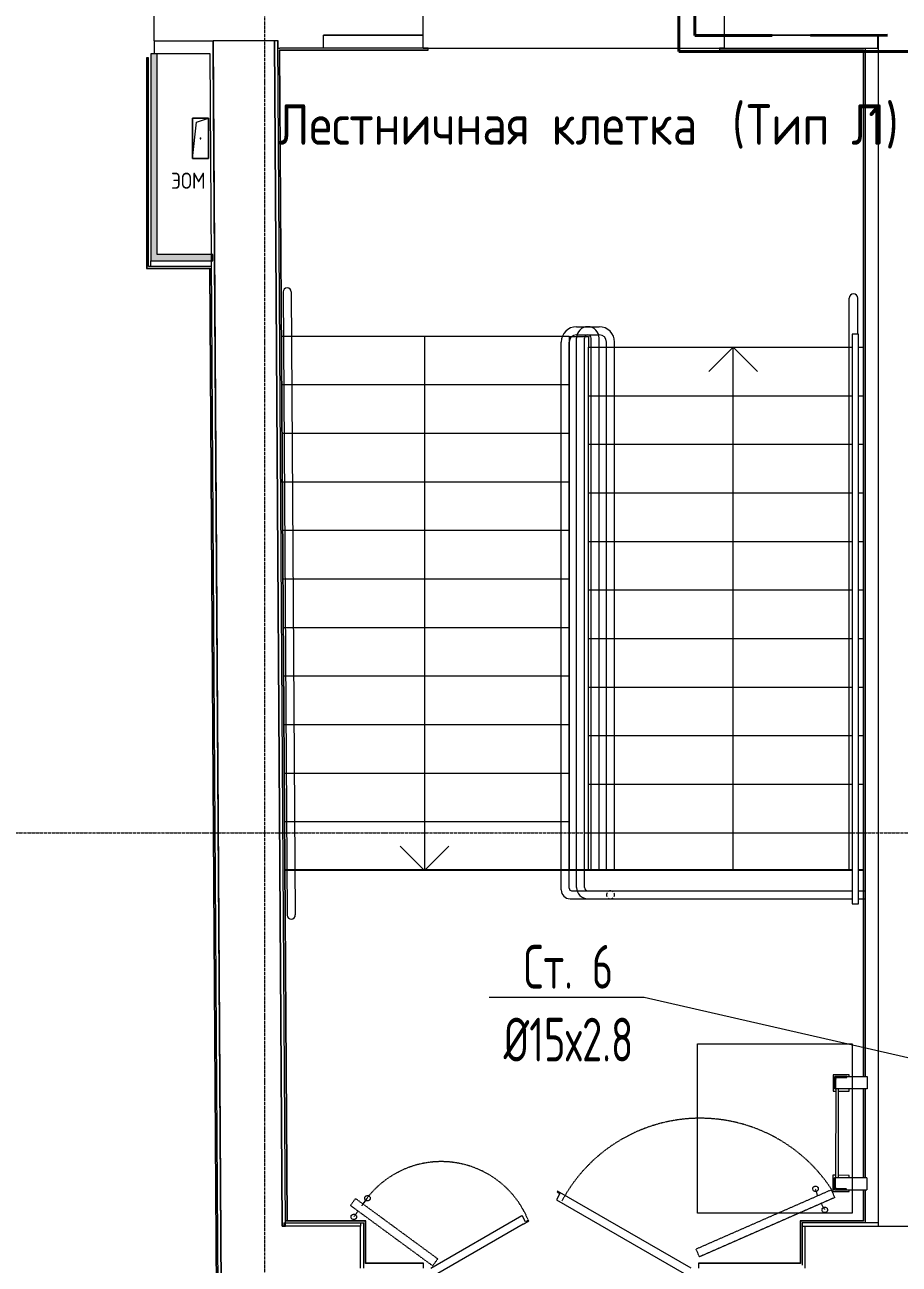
# Model space of a CAD drawing. Header units: millimetres. Extents: x -3929 to 624051, y 52832 to 514950.
# Drawn here: x 172565 to 177970, y 422649 to 430307 of the extents above; entities that cross this region are included whole.
import ezdxf
from ezdxf import colors
from ezdxf.entities.mleader import LeaderData, LeaderLine
from ezdxf.math import Vec2, Vec3

# ---------------------------------------------------------------- set-up
doc = ezdxf.new("R2010")
doc.units = ezdxf.units.MM
for name, pattern in [('ADSK_Линия сетки', [25, 20, -2.5, 0, -2.5]), ('ADSK_Штрих_ш3 п1_5', [4.5, 3, -1.5]), ('ADSK_Штриховая_ш3 п1_5', [4.5, 3, -1.5]), ('Hidden', [7.14375, 4.7625, -2.38125])]:
    doc.linetypes.add(name, pattern=pattern)
for name, color, linetype, lineweight in [('Аннотация', 7, 'Continuous', 18), ('Двери', 7, 'Continuous', 9), ('Лестницы', 7, 'Continuous', 9), ('Марки помещений', 7, 'Continuous', 20), ('Обобщенные модели', 7, 'Continuous', 18), ('Оборудование', 7, 'Continuous', 18), ('ОВ-ТЕКСТ', 7, 'Continuous', 25), ('Оси', 253, 'Continuous', 9), ('Перекрытие', 7, 'Continuous', 18), ('Стены внутренние', 7, 'Continuous', 18), ('Стены несущие', 7, 'Continuous', 30), ('Стены отделка', 7, 'Continuous', 30), ('Стены штриховка', 7, 'Continuous', 9), ('Стрелки вверх', 7, 'Continuous', 18)]:
    doc.layers.add(name, color=color, linetype=linetype, lineweight=lineweight)
doc.layers.add('Линии', color=7, linetype='Continuous', lineweight=9, true_color=0x00a600)
doc.layers.add('стояки', color=7, linetype='Continuous')
doc.layers.add('т11.1', color=1, linetype='Continuous', true_color=0xff0000)
doc.layers.add('т21.1', color=5, linetype='Continuous', true_color=0x0000ff)
doc.styles.add('GOST Common_2', font='GOST_Common.ttf', dxfattribs={"width": 0.9, "height": 250})
doc.styles.add('GOST Common_4', font='GOST_Common.ttf', dxfattribs={"width": 0.9, "height": 200})
doc.styles.add('СТИЛЬ', font='simplex.shx', dxfattribs={"width": 0.65})

# ---------------------------------------------------------------- blocks, each defined once
blk = doc.blocks.new('4 этаж')
at = {"layer": 'Стены внутренние', "lineweight": 0}
for points in [[(364082.8, 18633), (364122.8, 18633), (364122.8, 19912.7), (364082.8, 19912.7), (364082.8, 19732.9)], [(364457.2, 18633), (364456.9, 18673), (364122.8, 18673), (364122.8, 18633), (364448.9, 18633)]]:
    blk.add_hatch(color=253, dxfattribs=at).paths.add_polyline_path(points)
at = {"layer": 'Двери', "color": 253, "lineweight": 0}
for p, q in [((366612.3, 12871.4), (366589.8, 12832.4)), ((366597.2, 12885.3), (366595, 12881.4)), ((366595, 12881.4), (366612.3, 12871.4)), ((367422.5, 12408.8), (366597.2, 12885.3)), ((366589.8, 12832.4), (367380.5, 12375.9)), ((365814.5, 12408.8), (366377.4, 12733.8)), ((366377.4, 12733.8), (366379.7, 12729.9)), ((366399.7, 12695.2), (366379.7, 12729.9)), ((366384.9, 12680.9), (365856.6, 12375.9)), ((366384.9, 12680.9), (366419.5, 12700.9)), ((366417, 12705.2), (366399.7, 12695.2)), ((366419.5, 12700.9), (366417, 12705.2))]:
    blk.add_line(p, q, dxfattribs=at)
at = {"layer": 'Лестницы', "color": 253, "lineweight": 0}
for p, q in [((366669.3, 18166.4), (364892.3, 18166.4)), ((366669.3, 18166.4), (364892.3, 18166.4)), ((366669.3, 18166.4), (366788.5, 18166.4)), ((366669.3, 18166.4), (366669.3, 17866.4)), ((366788.5, 18166.4), (366788.5, 18100.1)), ((366788.5, 18100.1), (368418.5, 18100.1)), ((366788.5, 17800.1), (366788.5, 18100.1)), ((366788.5, 18100.1), (368418.5, 18100.1)), ((368458.5, 18100.1), (368486.5, 18100.1)), ((368458.5, 18100.1), (368486.5, 18100.1)), ((366669.3, 17866.4), (364894.3, 17866.4)), ((366669.3, 17866.4), (364894.3, 17866.4)), ((366669.3, 17866.4), (366669.3, 17566.4)), ((366788.5, 17500.1), (366788.5, 17800.1)), ((366788.5, 17800.1), (368418.5, 17800.1)), ((366788.5, 17800.1), (368418.5, 17800.1)), ((368458.5, 17800.1), (368486.5, 17800.1)), ((368458.5, 17800.1), (368486.5, 17800.1)), ((366669.3, 17566.4), (364896.2, 17566.4)), ((366669.3, 17566.4), (364896.2, 17566.4)), ((366669.3, 17566.4), (366669.3, 17266.4)), ((366788.5, 17200.1), (366788.5, 17500.1)), ((366788.5, 17500.1), (368418.5, 17500.1)), ((366788.5, 17500.1), (368418.5, 17500.1)), ((368458.5, 17500.1), (368486.5, 17500.1)), ((368458.5, 17500.1), (368486.5, 17500.1)), ((366669.3, 17266.4), (364898.1, 17266.4)), ((366669.3, 17266.4), (364898.1, 17266.4)), ((366669.3, 17266.4), (366669.3, 16966.4)), ((366788.5, 16900.1), (366788.5, 17200.1)), ((366788.5, 17200.1), (368418.5, 17200.1)), ((366788.5, 17200.1), (368418.5, 17200.1)), ((368458.5, 17200.1), (368486.5, 17200.1)), ((368458.5, 17200.1), (368486.5, 17200.1)), ((366669.3, 16966.4), (364900.1, 16966.4)), ((366669.3, 16966.4), (364900.1, 16966.4)), ((366669.3, 16966.4), (366669.3, 16666.4)), ((366788.5, 16600.1), (366788.5, 16900.1)), ((366788.5, 16900.1), (368418.5, 16900.1)), ((366788.5, 16900.1), (368418.5, 16900.1)), ((368458.5, 16900.1), (368486.5, 16900.1)), ((368458.5, 16900.1), (368486.5, 16900.1)), ((366669.3, 16666.4), (364902, 16666.4)), ((366669.3, 16666.4), (364902, 16666.4)), ((366669.3, 16666.4), (366669.3, 16366.4)), ((366788.5, 16300.1), (366788.5, 16600.1)), ((366788.5, 16600.1), (368418.5, 16600.1)), ((366788.5, 16600.1), (368418.5, 16600.1)), ((368458.5, 16600.1), (368486.5, 16600.1)), ((368458.5, 16600.1), (368486.5, 16600.1)), ((366669.3, 16366.4), (364903.9, 16366.4)), ((366669.3, 16366.4), (364903.9, 16366.4)), ((366669.3, 16366.4), (366669.3, 16066.4)), ((366788.5, 16000.1), (366788.5, 16300.1)), ((366788.5, 16300.1), (368418.5, 16300.1)), ((366788.5, 16300.1), (368418.5, 16300.1)), ((368458.5, 16300.1), (368486.5, 16300.1)), ((368458.5, 16300.1), (368486.5, 16300.1)), ((366669.3, 16066.4), (364905.9, 16066.4)), ((366669.3, 16066.4), (364905.9, 16066.4)), ((366669.3, 16066.4), (366669.3, 15766.4)), ((366788.5, 15700.1), (366788.5, 16000.1)), ((366788.5, 16000.1), (368418.5, 16000.1)), ((366788.5, 16000.1), (368418.5, 16000.1)), ((368458.5, 16000.1), (368486.5, 16000.1)), ((368458.5, 16000.1), (368486.5, 16000.1)), ((366669.3, 15766.4), (364907.8, 15766.4)), ((366669.3, 15766.4), (364907.8, 15766.4)), ((366669.3, 15766.4), (366669.3, 15466.4)), ((366788.5, 15400.1), (366788.5, 15700.1)), ((366788.5, 15700.1), (368418.5, 15700.1)), ((366788.5, 15700.1), (368418.5, 15700.1)), ((368458.5, 15700.1), (368486.5, 15700.1)), ((368458.5, 15700.1), (368486.5, 15700.1)), ((366669.3, 15466.4), (364909.8, 15466.4)), ((366669.3, 15466.4), (364909.8, 15466.4)), ((366669.3, 15466.4), (366669.3, 15166.4)), ((366788.5, 15100.1), (366788.5, 15400.1)), ((366788.5, 15400.1), (368418.5, 15400.1)), ((366788.5, 15400.1), (368418.5, 15400.1)), ((368458.5, 15400.1), (368486.5, 15400.1)), ((368458.5, 15400.1), (368486.5, 15400.1)), ((366669.3, 15166.4), (364911.7, 15166.4)), ((366669.3, 15166.4), (364911.7, 15166.4)), ((366669.3, 15166.4), (366669.3, 14871.5)), ((366788.5, 14871.5), (366788.5, 15100.1)), ((366788.5, 15100.1), (368418.5, 15100.1)), ((366788.5, 15100.1), (368418.5, 15100.1)), ((368458.5, 15100.1), (368486.5, 15100.1)), ((368458.5, 15100.1), (368486.5, 15100.1)), ((366669.3, 14866.4), (364913.6, 14866.4))]:
    blk.add_line(p, q, dxfattribs=at)
at = {"layer": 'Линии', "color": 253, "lineweight": 0}
for p, q in [((365767.5, 19947.7), (367627.5, 19947.7)), ((364901.1, 18441.2), (364926.1, 14589.9)), ((364951.1, 18441.5), (364976.1, 14591.5)), ((368399.9, 14871.5), (368399.9, 18403.3)), ((368453.5, 18180.1), (368453.5, 18403.3)), ((366714.9, 18226.4), (366854.9, 18226.4)), ((366714.3, 18176.4), (366851.9, 18176.4)), ((366714.3, 14761.7), (366714.3, 18156.1)), ((366764.3, 14761.7), (366764.3, 18156.4)), ((366804.9, 14870.5), (366804.9, 18156.4)), ((366854.9, 14870.5), (366854.9, 18156.1)), ((368458.5, 18180.1), (368418.5, 18180.1)), ((368418.5, 18180.1), (368418.5, 14660.1)), ((368458.5, 14660.1), (368458.5, 18180.1)), ((366619.9, 14746.4), (366619.9, 18131.4)), ((366669.3, 14756.4), (366669.3, 18130.9)), ((366899.9, 14870.2), (366899.9, 18131.1)), ((366949.9, 14870.2), (366949.9, 18131.4)), ((366684.3, 14741.4), (366717.3, 14741.4)), ((366717.3, 14741.4), (368418.5, 14741.4)), ((368458.5, 14741.4), (368498.5, 14741.4)), ((366674.9, 14691.4), (368418.5, 14691.4)), ((368418.5, 14660.1), (368458.5, 14660.1)), ((368458.5, 14691.4), (368498.5, 14691.4))]:
    blk.add_line(p, q, dxfattribs=at)
at = {"layer": 'Линии', "color": 253, "linetype": 'ADSK_Штрих_ш3 п1_5', "lineweight": 0}
for p, q in [((367463.1, 13795), (368418.1, 13795)), ((367463.1, 12750), (367463.1, 13795)), ((368418.1, 13795), (368418.1, 12750)), ((368418.1, 12750), (367463.1, 12750))]:
    blk.add_line(p, q, dxfattribs=at)
at = {"layer": 'Линии', "color": 253, "linetype": 'ADSK_Штриховая_ш3 п1_5', "lineweight": 0}
for p, q in [((367453.4, 12527.8), (368289.1, 12893.8)), ((368205.3, 12856.6), (368192.1, 12899.6)), ((368289.1, 12893.8), (368311, 12845.6)), ((365348.4, 12839.6), (365317.1, 12796.9)), ((365317.1, 12796.9), (365825, 12424.2)), ((365857, 12466.5), (365348.4, 12839.6)), ((365395.5, 12805.1), (365422.1, 12841.4)), ((368311, 12845.6), (367474.7, 12479.3)), ((368226.4, 12808.5), (368249, 12769.6)), ((365364.2, 12762.3), (365337.5, 12726.1)), ((367474.7, 12479.3), (367453.4, 12527.8)), ((365825, 12424.2), (365857, 12466.5))]:
    blk.add_line(p, q, dxfattribs=at)
for centre in [(368192.1, 12899.6), (365422.1, 12841.4), (365337.5, 12726.1), (368249, 12769.6)]:
    blk.add_circle(centre, 17, dxfattribs=at)
at = {"layer": 'Линии', "color": 253, "lineweight": 0}
for centre, radius, start, end in [((364926.1, 18441.4), 25, 0.37263, 180.37263), ((368426.7, 18403.3), 26.8, 0, 180), ((366714.9, 18131.4), 95, 90, 180), ((366784.6, 18156.1), 70.3, 0, 180), ((366854.9, 18131.4), 95, 0, 90), ((366714.6, 18131.1), 45.2, 90.28851, 180.28851), ((366784.6, 18156.4), 20.3, 0, 180), ((366854.7, 18131.1), 45.2, 0, 90), ((366674.9, 14746.4), 55, 180, 270), ((366684.3, 14756.4), 15, 180, 270), ((366784.6, 14761.7), 70.3, 180, 270), ((366784.6, 14761.7), 20.3, 180, 270), ((366924.9, 14716.4), 25, 149.59645, 202.84951), ((366924.9, 14716.4), 25, 49.77815, 123.24928), ((366924.9, 14716.4), 25, 336.08606, 24.57899), ((366924.9, 14716.4), 25, 238.05856, 308.07725), ((364951.1, 14591.4), 25, 183.36759, 0.37263)]:
    blk.add_arc(centre, radius, start, end, dxfattribs=at)
at = {"layer": 'Линии', "color": 253, "linetype": 'ADSK_Штриховая_ш3 п1_5', "lineweight": 0}
for centre, radius, start, end in [((367479, 12365.5), 970.1, 33.07996, 151.71677), ((365878.5, 12487.6), 580, 22.76818, 148.02096)]:
    blk.add_arc(centre, radius, start, end, dxfattribs=at)
at = {"layer": 'Обобщенные модели', "color": 253, "lineweight": 0}
for p, q in [((364340.4, 19265), (364340.4, 19515)), ((364340.4, 19515), (364440.4, 19515)), ((364440.4, 19515), (364340.4, 19515)), ((364340.4, 19515), (364340.4, 19265)), ((364340.4, 19265), (364365.4, 19490)), ((364365.4, 19490), (364440.4, 19515)), ((364440.4, 19515), (364440.4, 19265)), ((364440.4, 19265), (364440.4, 19515)), ((364440.4, 19265), (364340.4, 19265)), ((364340.4, 19265), (364440.4, 19265))]:
    blk.add_line(p, q, dxfattribs=at)
for start, end in [(0, 180), (180, 0), (60, 165), (195, 270), (300, 0)]:
    blk.add_arc((364390.4, 19390), 2.5, start, end, dxfattribs=at)
at = {"layer": 'Оборудование', "color": 253, "lineweight": 0}
for p, q in [((368301, 13603.2), (368300.7, 13503.2)), ((368401, 13602.9), (368301, 13603.2)), ((368310.8, 13518.2), (368311, 13593.2)), ((368311, 13593.2), (368310.8, 13518.2)), ((368311, 13593.2), (368511, 13592.6)), ((368386, 13593), (368311, 13593.2)), ((368316.8, 13521.2), (368316.9, 13578.2)), ((368325.9, 13587.1), (368382.9, 13587)), ((368386, 13590), (368386, 13593)), ((368401, 13592.9), (368401, 13602.9)), ((368511, 13592.6), (368510.8, 13517.6)), ((368300.7, 13503.2), (368316.8, 13503.2)), ((368510.8, 13517.6), (368310.8, 13518.2)), ((368310.8, 13518.2), (368313.8, 13518.2)), ((368316.8, 13518.2), (368315.3, 12968.2)), ((368333.3, 12968.1), (368334.8, 13518.1)), ((368334.7, 13503.1), (368400.7, 13502.9)), ((368400.7, 13502.9), (368400.8, 13517.9)), ((368299.4, 12983.2), (368299.1, 12883.2)), ((368315.4, 12983.2), (368299.4, 12983.2)), ((368309.1, 12893.2), (368309.3, 12968.2)), ((368309.3, 12968.2), (368309.1, 12893.2)), ((368509.3, 12967.7), (368309.3, 12968.2)), ((368312.3, 12968.2), (368309.3, 12968.2)), ((368315.2, 12908.2), (368315.3, 12965.2)), ((368399.4, 12982.9), (368333.3, 12983.1)), ((368399.3, 12967.9), (368399.4, 12982.9)), ((368509.3, 12967.7), (368509.1, 12892.7)), ((368299.1, 12883.2), (368399.1, 12882.9)), ((368309.1, 12893.2), (368509.1, 12892.7)), ((368309.1, 12893.2), (368384.1, 12893)), ((368381.1, 12899), (368324.1, 12899.1)), ((368384.1, 12893), (368384.1, 12896)), ((368399.1, 12882.9), (368399.1, 12892.9))]:
    blk.add_line(p, q, dxfattribs=at)
for centre, radius, start, end in [((368325.9, 13578.1), 9, 89.84916, 179.84916), ((368383, 13590), 3, 269.84916, 359.84916), ((368313.8, 13521.2), 3, 269.84916, 359.84916), ((368312.3, 12965.2), 3, 359.84916, 89.84916), ((368324.2, 12908.1), 9, 179.84916, 269.84916), ((368381.1, 12896), 3, 359.84916, 89.84916)]:
    blk.add_arc(centre, radius, start, end, dxfattribs=at)
at = {"layer": 'Оси', "color": 253, "linetype": 'ADSK_Линия сетки', "lineweight": 0}
for p, q in [((364788.1, -2196.5), (364788.1, 46378)), ((351673.8, 15100), (417903.5, 15100))]:
    blk.add_line(p, q, dxfattribs=at)
at = {"layer": 'Перекрытие', "color": 253, "lineweight": 0}
for p, q in [((364082.8, 18599), (364082.8, 18633)), ((368418.5, 14871.5), (364913.6, 14871.5)), ((368418.5, 14866.4), (364913.6, 14866.4)), ((368486.5, 14871.5), (368458.5, 14871.5)), ((368486.5, 14866.4), (368458.5, 14866.4))]:
    blk.add_line(p, q, dxfattribs=at)
at = {"layer": 'Стены несущие', "color": 253, "lineweight": 0}
for p, q in [((364102.5, 20502.7), (364102.5, 19992.7)), ((365767.5, 20027.5), (365767.5, 20437.5)), ((367627.5, 20437.5), (367627.5, 20027.5)), ((364102.5, 19992.7), (364468.5, 19992.7)), ((364468.5, 19992.7), (364518.3, 12288.8)), ((364561, 19992.7), (364561, 19992.3)), ((364848.5, 19992.7), (364561, 19992.7)), ((364895.8, 12668.8), (364848.5, 19992.7)), ((365151.2, 19947.7), (365150.8, 20027.7)), ((365767.5, 20027.7), (365150.8, 20027.7)), ((365150.8, 20027.5), (365767.5, 20027.5)), ((367627.5, 20027.5), (368578.5, 20027.5)), ((368578.2, 20027.7), (367628.5, 20027.7)), ((368578.5, 20027.5), (368578.5, 12668.8)), ((364868.2, 19947.7), (364880.8, 19947.7)), ((365379.8, 12668.8), (364895.8, 12668.8)), ((365379.8, 12408.8), (365379.8, 12668.8)), ((368128.1, 12668.8), (369018.5, 12668.8))]:
    blk.add_line(p, q, dxfattribs=at)
at = {"layer": 'Стены отделка', "color": 253, "lineweight": 0}
for p, q in [((364102.8, 19992.7), (364102.8, 19912.7)), ((364468.5, 19912.7), (364468.5, 19992.7)), ((364868.5, 19992.8), (364848.5, 19992.7)), ((364848.5, 19992.7), (364895.8, 12668.8)), ((364868.2, 19993.9), (364868.2, 19947.7)), ((364915.8, 12668.9), (364868.5, 19992.8)), ((365767.5, 19947.7), (365767.5, 20027.5)), ((367628.5, 20027.7), (367627.5, 20027.7)), ((367627.5, 20027.5), (367627.5, 19947.7)), ((368578.2, 19947.7), (368578.2, 20027.7)), ((364082.8, 19912.7), (364082.8, 18633)), ((364448.9, 19912.7), (364082.8, 19912.7)), ((364122.8, 18673), (364122.8, 19912.7)), ((364498.4, 12268.8), (364448.9, 19912.7)), ((364468.9, 19912.7), (364468.5, 19912.7)), ((364518.3, 12288.8), (364468.9, 19912.7)), ((364927.6, 12700.8), (364880.9, 19935.7)), ((364880.9, 19935.7), (365797.5, 19935.7)), ((365797.5, 19947.7), (365767.5, 19947.7)), ((365797.5, 19935.7), (365797.5, 19947.7)), ((367628.5, 19947.7), (367597.5, 19947.7)), ((367597.5, 19947.7), (367597.5, 19935.7)), ((367597.5, 19935.7), (368486.5, 19935.7)), ((368486.5, 19935.7), (368486.5, 13592.7)), ((368488.5, 19947.7), (368578.5, 19947.7)), ((368498.5, 19947.7), (368498.5, 13592.7)), ((364068.8, 19887.7), (364056.8, 19887.7)), ((364056.8, 19887.7), (364056.8, 18589)), ((364068.8, 18599), (364068.8, 19887.7)), ((364082.8, 18633), (364466.6, 18633)), ((364466.6, 18673), (364122.8, 18673)), ((364466.6, 18633), (364466.6, 18673)), ((364058.8, 18587), (364445.5, 18587)), ((364457.4, 18599), (364068.8, 18599)), ((364445.5, 18587), (364486.5, 12258.8)), ((368486.5, 13517.7), (368486.5, 12967.7)), ((368498.5, 13517.7), (368498.5, 12967.7)), ((368486.5, 12892.7), (368486.5, 12700.8)), ((368498.5, 12892.7), (368498.5, 12688.8)), ((364895.8, 12668.8), (364915.8, 12668.9)), ((364905.8, 12688.8), (364905.8, 12668.8)), ((364905.8, 12688.8), (365399.8, 12688.8)), ((365409.8, 12700.8), (364927.6, 12700.8)), ((365379.8, 12688.8), (365379.8, 12668.8)), ((365399.8, 12408.8), (365399.8, 12688.8)), ((365411.8, 12440.8), (365411.8, 12698.8)), ((368096.5, 12698.8), (368096.5, 12440.8)), ((368486.5, 12700.8), (368098.5, 12700.8)), ((368108.5, 12688.8), (368108.5, 12428.8)), ((368578.5, 12688.8), (368108.5, 12688.8)), ((368108.5, 12668.8), (368128.1, 12668.8)), ((368128.5, 12408.8), (368128.5, 12668.8)), ((365768.5, 12440.8), (365411.8, 12440.8)), ((365768.5, 12408.8), (365768.5, 12440.8)), ((368096.5, 12440.8), (367468.5, 12440.8)), ((367468.5, 12440.8), (367468.5, 12408.8))]:
    blk.add_line(p, q, dxfattribs=at)
at = {"layer": 'Стены штриховка', "color": 253, "lineweight": 0}
for p, q in [((364561, 19992.7), (364468.5, 19992.7)), ((364925.6, 12700.8), (364878.9, 19937.7)), ((364878.9, 19937.7), (365797.5, 19937.7)), ((365767.5, 19947.7), (364880.8, 19947.7)), ((367597.5, 19937.7), (368488.5, 19937.7)), ((367628.5, 19947.7), (368488.5, 19947.7)), ((368488.5, 19937.7), (368488.5, 13592.7)), ((364058.8, 19887.7), (364058.8, 18587)), ((364056.8, 18589), (364447.5, 18589)), ((364056.8, 18589), (364056.8, 18587)), ((364056.8, 18587), (364058.8, 18587)), ((364447.5, 18589), (364488.5, 12256.8)), ((368488.5, 13517.7), (368488.5, 12967.7)), ((368488.5, 12892.7), (368488.5, 12698.8)), ((364925.6, 12700.8), (364915.6, 12700.8)), ((365411.8, 12698.8), (364915.6, 12698.8)), ((365409.8, 12438.8), (365409.8, 12700.8)), ((365411.8, 12700.8), (365409.8, 12700.8)), ((365411.8, 12698.8), (365411.8, 12700.8)), ((368098.5, 12700.8), (368096.5, 12700.8)), ((368096.5, 12700.8), (368096.5, 12698.8)), ((368488.5, 12698.8), (368096.5, 12698.8)), ((368098.5, 12700.8), (368098.5, 12438.8)), ((365768.5, 12438.8), (365409.8, 12438.8)), ((368098.5, 12438.8), (367468.5, 12438.8))]:
    blk.add_line(p, q, dxfattribs=at)
at = {"layer": 'Стрелки вверх', "color": 253, "lineweight": 0}
for p, q in [((365774.3, 18166.4), (365774.3, 17866.4)), ((367683.5, 18100.1), (367533.5, 17950.1)), ((367683.5, 17800.1), (367683.5, 18100.1)), ((367683.5, 18100.1), (367833.5, 17950.1)), ((365774.3, 17866.4), (365774.3, 17566.4)), ((367683.5, 17500.1), (367683.5, 17800.1)), ((365774.3, 17566.4), (365774.3, 17266.4)), ((367683.5, 17200.1), (367683.5, 17500.1)), ((365774.3, 17266.4), (365774.3, 16966.4)), ((367683.5, 16900.1), (367683.5, 17200.1)), ((365774.3, 16966.4), (365774.3, 16666.4)), ((367683.5, 16600.1), (367683.5, 16900.1)), ((365774.3, 16666.4), (365774.3, 16366.4)), ((367683.5, 16300.1), (367683.5, 16600.1)), ((365774.3, 16366.4), (365774.3, 16066.4)), ((367683.5, 16000.1), (367683.5, 16300.1)), ((365774.3, 16066.4), (365774.3, 15766.4)), ((367683.5, 15700.1), (367683.5, 16000.1)), ((365774.3, 15766.4), (365774.3, 15466.4)), ((367683.5, 15400.1), (367683.5, 15700.1)), ((365774.3, 15466.4), (365774.3, 15166.4)), ((367683.5, 15100.1), (367683.5, 15400.1)), ((365774.3, 15166.4), (365774.3, 14871.5)), ((367683.5, 14871.5), (367683.5, 15100.1)), ((365774.3, 14866.4), (365624.3, 15016.4)), ((365774.3, 14866.4), (365924.3, 15016.4))]:
    blk.add_line(p, q, dxfattribs=at)
at = {"layer": 'Аннотация', "color": 253, "lineweight": 0, "style": 'GOST Common_4', "width": 0.9}
blk.add_text('ЭОМ', height=100, dxfattribs=at).set_placement((364208.1, 19078.4))
at = {"layer": 'Марки помещений', "color": 253, "lineweight": 0, "style": 'GOST Common_2', "width": 0.9}
for s, p in [('(', (367676, 19350.8)), ('1)', (368518.1, 19350.8)), ('Лестничная клетка ', (364866.9, 19350.8)), ('Тип Л', (367766, 19350.8))]:
    blk.add_text(s, height=250, dxfattribs=at).set_placement(p)

msp = doc.modelspace()

# ---------------------------------------------------------------- linework, layer by layer
at = {"layer": 'т11.1', "lineweight": 40}
for p, q in [((176607.421, 430387.013), (176607.421, 430141.84)), ((176607.421, 430141.84), (178377.59, 430141.84))]:
    msp.add_line(p, q, dxfattribs=at)
at = {"layer": 'т21.1', "linetype": 'Hidden', "lineweight": 40, "ltscale": 100}
for p, q in [((176707.572, 430537.013), (176707.805, 430241.558)), ((176707.805, 430241.558), (178328.587, 430242.838))]:
    msp.add_line(p, q, dxfattribs=at)

# ---------------------------------------------------------------- block references
at = {"layer": 'стояки', "color": 5, "lineweight": 40}
msp.add_blockref('4 этаж', (-190738.98, 410215.433), dxfattribs=at)

# ---------------------------------------------------------------- leaders
at = {"layer": 'ОВ-ТЕКСТ', "color": 7}
ml = msp.add_multileader_mtext('Standard', dxfattribs=at)
ml.set_content('\\A1;Ст. 5^J%%C15х2.8 ', color=7, style='СТИЛЬ')
ml.set_leader_properties(color=7, lineweight=18)
ml.build(insert=Vec2(0, 0))
ml.multileader.update_dxf_attribs({"text_left_attachment_type": 6, "text_right_attachment_type": 6, "dogleg_length": 0.36, "arrow_head_size": 0.126})
ctx = ml.context
ctx.base_point, ctx.char_height, ctx.arrow_head_size, ctx.landing_gap_size, ctx.plane_origin = Vec3(176850.355, 431706.513), 270, 0.126, 0.063, Vec3(181982.538, 427810.121)
ctx.left_attachment, ctx.right_attachment, ctx.text_align_type = 6, 6, 1
notes = []
notes.append((ctx, [(1, (1, 1, 0), (177786.733, 431706.513), (-1, 0), 0.252, [(0, [(178328.587, 430242.838), (178478.587, 430242.838)], 0, [])])]))
ctx.mtext.insert, ctx.mtext.width, ctx.mtext.alignment, ctx.mtext.flow_direction = Vec3(177318.418, 432030.513), 1404.14984, 2, 5
ml = msp.add_multileader_mtext('Standard', dxfattribs=at)
ml.set_content('\\A1;Ст. 6^J%%C15х2.8 ', color=7, style='СТИЛЬ')
ml.set_leader_properties(color=7, lineweight=18)
ml.build(insert=Vec2(0, 0))
ml.multileader.update_dxf_attribs({"text_left_attachment_type": 6, "text_right_attachment_type": 6, "dogleg_length": 0.36, "arrow_head_size": 0.126})
ctx = ml.context
ctx.base_point, ctx.char_height, ctx.arrow_head_size, ctx.landing_gap_size, ctx.plane_origin = Vec3(175457.599, 424298.085), 270, 0.126, 0.063, Vec3(184750.41, 420753.026)
ctx.left_attachment, ctx.right_attachment, ctx.text_align_type = 6, 6, 1
notes.append((ctx, [(1, (1, 1, 0), (176393.977, 424298.085), (-1, 0), 0.252, [(0, [(181246.459, 423035.742), (181246.459, 423185.742)], 0, [])])]))
ctx.mtext.insert, ctx.mtext.width, ctx.mtext.alignment, ctx.mtext.flow_direction = Vec3(175925.662, 424622.085), 1404.14984, 2, 5
for ctx, leaders in notes:
    for number, flags, end, landing, length, lines in leaders:
        leader = LeaderData()
        leader.index, (leader.has_last_leader_line, leader.has_dogleg_vector, leader.attachment_direction) = number, flags
        leader.last_leader_point, leader.dogleg_vector, leader.dogleg_length = Vec3(end), Vec3(landing), length
        for number, points, colour, breaks in lines:
            line = LeaderLine()
            line.index, line.vertices, line.color, line.breaks = number, Vec3.list(points), colors.encode_raw_color(colour), breaks
            leader.lines.append(line)
        ctx.leaders.append(leader)

doc.saveas('drawing.dxf')
